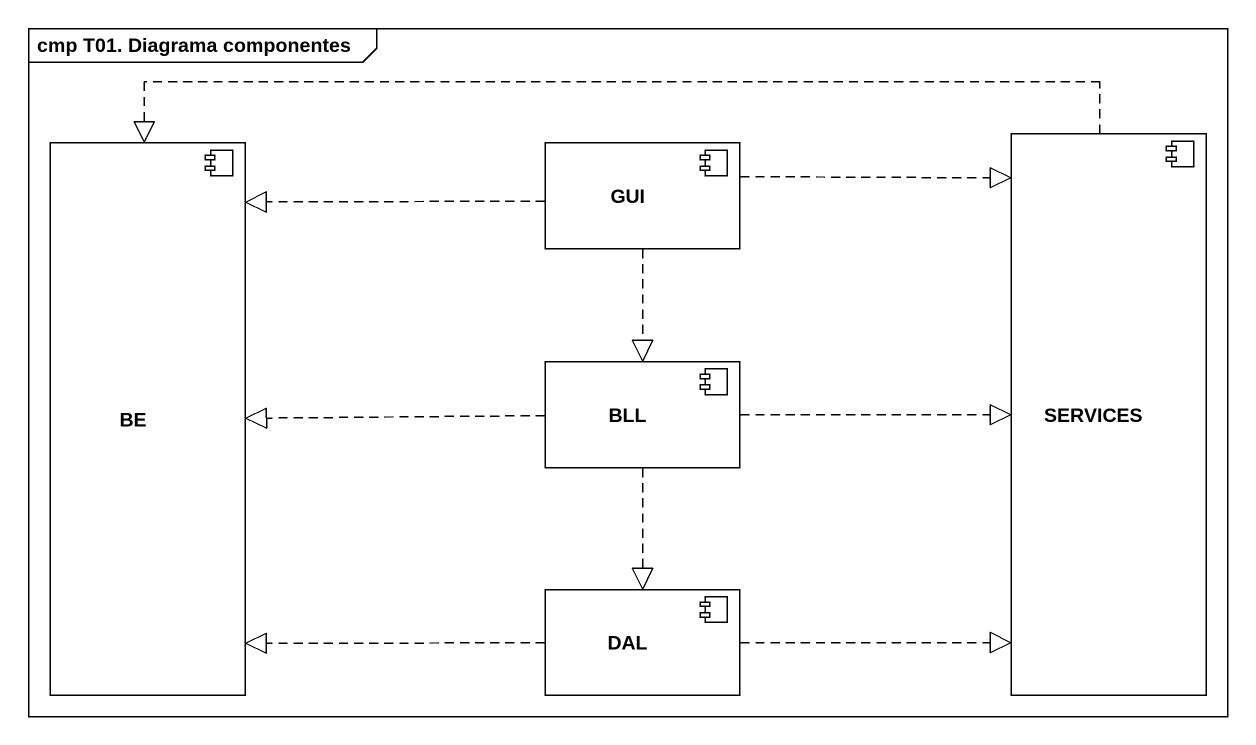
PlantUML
@startuml
mainframe cmp T01. Diagrama componentes
component BE
component GUI
component SERVICES
component BLL
component DAL
GUI .left.|> BE
GUI .right.|> SERVICES
GUI ..|> BLL
SERVICES .left.|> BE
BLL .left.|> BE
BLL .right.|> SERVICES
BLL ..|> DAL
DAL .left.|> BE
DAL .right.|> SERVICES
@enduml
